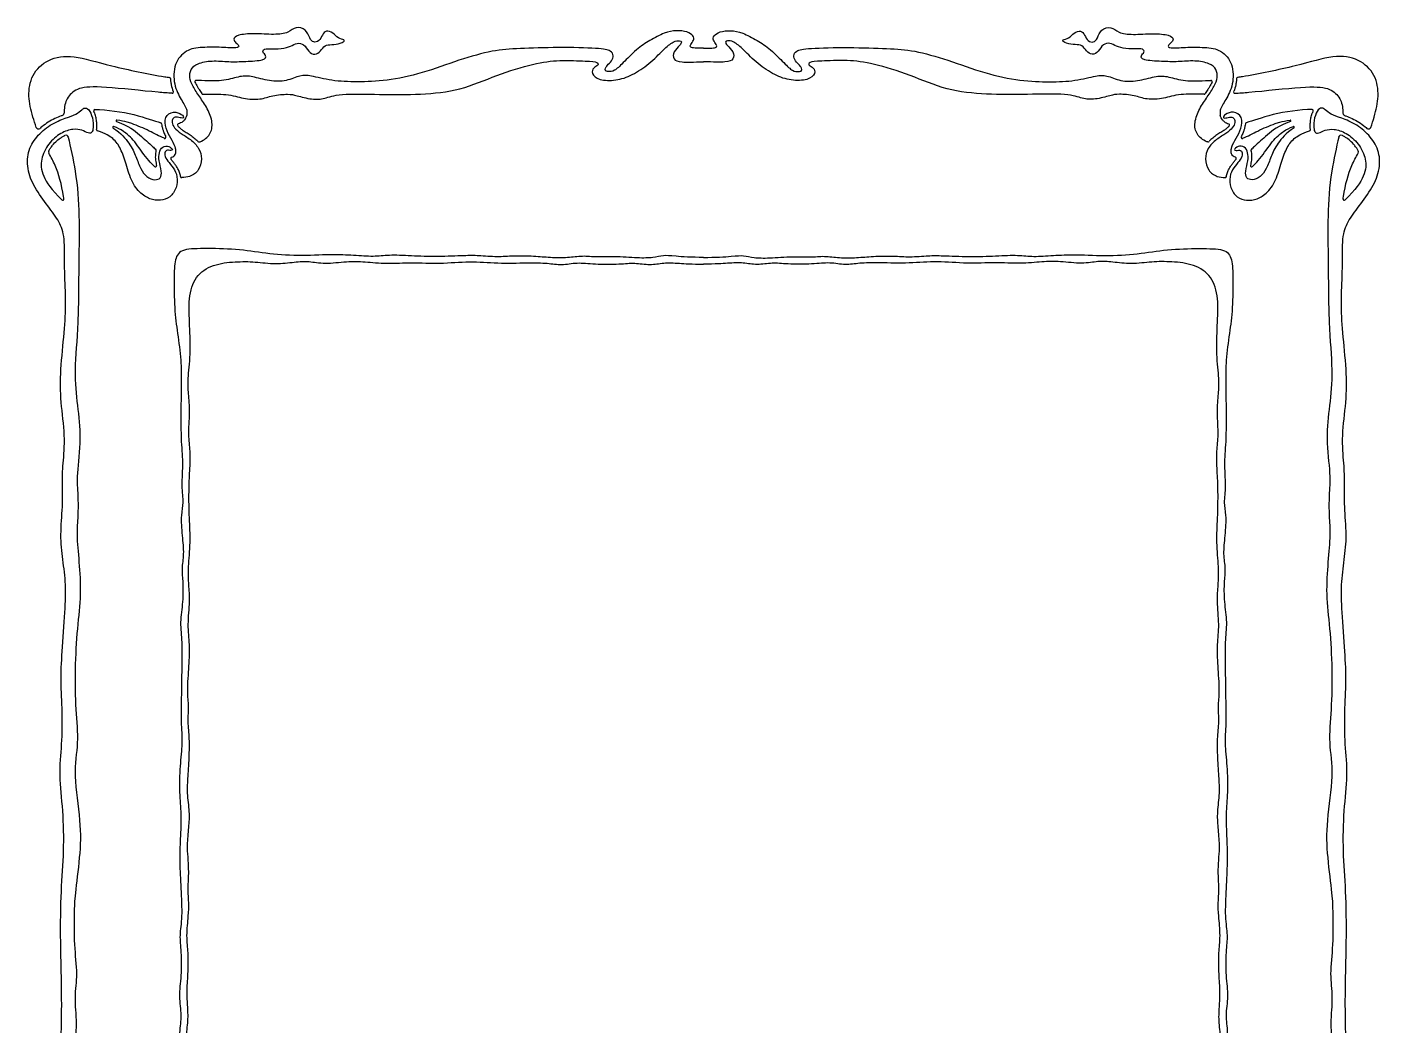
# Model space of a CAD drawing. Header units: millimetres. Extents: x -116 to 115, y -94 to 73.
# Drawn here: x -115.8 to -3.1, y -9.8 to 73.4 of the extents above; entities that cross this region are included whole.
import ezdxf

# ---------------------------------------------------------------- set-up
doc = ezdxf.new("R2010")
doc.units = ezdxf.units.MM
doc.header["$MEASUREMENT"] = 0
doc.layers.add('Layer 03', color=5, linetype='Continuous')

msp = doc.modelspace()

# ---------------------------------------------------------------- linework, layer by layer
at = {"layer": 'Layer 03'}
for centre, radius, start, end in [((-103.98, 69.13), 0.1, 4.0674, 81.5325), ((-101.74, 68.89), 0.1, 86.3632, 204.2447), ((-17.16, 68.89), 0.1, 335.7553, 93.6368), ((-14.92, 69.13), 0.1, 98.4675, 175.9326), ((-103.73, 68.01), 0.1, 266.4212, 21.1071), ((-101.18, 67.94), 0.1, 213.9387, 270.2793), ((-17.72, 67.94), 0.1, 269.7207, 326.0613), ((-15.17, 68.01), 0.1, 158.8929, 273.5788), ((-110.17, 66.45), 0.1, 90.9536, 205.8335), ((-8.73, 66.45), 0.1, 334.1665, 89.0464), ((-112.94, 66.26), 0.2, 290.9436, 1.6281), ((-108.35, 65.61), 0.06, 84.3022, 251.331), ((-104.71, 65.36), 0.1, 5.5643, 74.6045), ((-14.19, 65.36), 0.1, 105.3955, 174.4357), ((-10.55, 65.61), 0.06, 288.669, 95.6978), ((-5.96, 66.26), 0.2, 178.3719, 249.0564), ((-114.87, 65.14), 0.2, 199.6355, 311.8133), ((-112.58, 64.22), 0.2, 12.4541, 114.8118), ((-109.93, 64.87), 0.1, 171.755, 252.1322), ((-108.63, 65.09), 0.06, 70.9854, 236.8707), ((-104.35, 64.25), 0.1, 247.9866, 27.4164), ((-103.2, 65.28), 0.1, 105.0785, 219.6045), ((-15.7, 65.28), 0.1, 320.3955, 74.9215), ((-14.55, 64.25), 0.1, 152.5836, 292.0134), ((-10.27, 65.09), 0.06, 303.1293, 109.0146), ((-8.97, 64.87), 0.1, 287.8678, 8.245), ((-6.32, 64.22), 0.2, 65.1882, 167.5459), ((-4.03, 65.14), 0.2, 228.1867, 340.3645), ((-105.16, 63.14), 0.1, 343.4651, 45.3735), ((-101.51, 63.95), 0.1, 222.3772, 287.7842), ((-17.39, 63.95), 0.1, 252.2158, 317.6228), ((-13.74, 63.14), 0.1, 134.6265, 196.5349), ((-113.84, 63.02), 0.2, 150.8808, 209.5436), ((-103.75, 62.49), 0.1, 105.5639, 216.9758), ((-15.15, 62.49), 0.1, 323.0242, 74.4361), ((-5.06, 63.02), 0.2, 330.4564, 29.1192), ((-105.13, 61.88), 0.1, 228.1795, 12.3378), ((-102.93, 60.98), 0.1, 188.7631, 269.0998), ((-15.97, 60.98), 0.1, 270.9002, 351.2369), ((-13.76, 61.88), 0.1, 167.6622, 311.8205), ((-112.85, 59.09), 0.1, 226.3331, 7.8977), ((-6.05, 59.09), 0.1, 172.1023, 313.6669)]:
    msp.add_arc(centre, radius, start, end, dxfattribs=at)
for points, knots in [([(-101.47, 63.86), (-101.45, 63.86), (-101.08, 63.99), (-100.51, 64.45), (-100.3, 65.45), (-100.77, 66.66), (-101.45, 67.62), (-102.04, 68.52), (-102.33, 69.24), (-102.21, 69.92), (-101.68, 70.42), (-100.42, 70.67), (-98.99, 70.52), (-97.67, 70.56), (-95.95, 70.66), (-95.87, 71.05), (-96.23, 71.33), (-96.12, 71.65), (-95.44, 71.62), (-94.33, 71.63), (-93.72, 71.91), (-93.18, 72.17), (-92.62, 71.9), (-92.29, 71.23), (-91.67, 71.09), (-91.28, 71.58), (-90.91, 72), (-90.28, 71.93), (-89.47, 72.14), (-89.29, 72.39), (-89.92, 72.45), (-90.3, 72.99), (-90.93, 73.18), (-91.21, 72.79), (-91.49, 72.24), (-91.96, 72.12), (-92.28, 72.46), (-92.55, 73.26), (-93.45, 73.52), (-93.99, 72.94), (-95.18, 72.77), (-96.95, 72.92), (-98.35, 72.79), (-98.69, 72.4), (-98.41, 72.12), (-98.14, 71.9), (-98.21, 71.63), (-99.57, 71.76), (-101.27, 71.76), (-102.59, 71.58), (-103.62, 70.4), (-103.63, 68.61), (-102.97, 67.32), (-102.48, 66.64), (-102.49, 66.21), (-102.52, 66.07)], [-57.320762, -57.320762, -57.320762, -57.320762, -57.246341, -56.224085, -55.201829, -54.179573, -53.157316, -52.13506, -51.112804, -50.090548, -49.068292, -48.046036, -47.02378, -46.001524, -44.979268, -43.957012, -42.934756, -41.912499, -40.890243, -39.867987, -38.845731, -37.823475, -36.801219, -35.778963, -34.756707, -33.734451, -32.712195, -31.689939, -30.667683, -29.645426, -28.62317, -27.600914, -26.578658, -25.556402, -24.534146, -23.51189, -22.489634, -21.467378, -20.445122, -19.422866, -18.40061, -17.378353, -16.356097, -15.333841, -14.311585, -13.289329, -12.267073, -11.244817, -10.222561, -9.200305, -8.178049, -7.155793, -6.133537, -5.11128, -4.599251, -4.599251, -4.599251, -4.599251]), ([(-17.42, 63.86), (-17.45, 63.86), (-17.82, 63.99), (-18.39, 64.45), (-18.6, 65.45), (-18.12, 66.66), (-17.45, 67.62), (-16.86, 68.52), (-16.57, 69.24), (-16.68, 69.92), (-17.22, 70.42), (-18.48, 70.67), (-19.91, 70.52), (-21.22, 70.56), (-22.95, 70.66), (-23.03, 71.05), (-22.67, 71.33), (-22.78, 71.65), (-23.46, 71.62), (-24.56, 71.63), (-25.18, 71.91), (-25.72, 72.17), (-26.28, 71.9), (-26.61, 71.23), (-27.23, 71.09), (-27.62, 71.58), (-27.99, 72), (-28.62, 71.93), (-29.43, 72.14), (-29.61, 72.39), (-28.98, 72.45), (-28.6, 72.99), (-27.97, 73.18), (-27.69, 72.79), (-27.41, 72.24), (-26.94, 72.12), (-26.61, 72.46), (-26.35, 73.26), (-25.45, 73.52), (-24.91, 72.94), (-23.72, 72.77), (-21.95, 72.92), (-20.55, 72.79), (-20.21, 72.4), (-20.49, 72.12), (-20.76, 71.9), (-20.69, 71.63), (-19.33, 71.76), (-17.63, 71.76), (-16.3, 71.58), (-15.28, 70.4), (-15.27, 68.61), (-15.93, 67.32), (-16.41, 66.64), (-16.41, 66.21), (-16.38, 66.07)], [-57.320762, -57.320762, -57.320762, -57.320762, -57.246341, -56.224085, -55.201829, -54.179573, -53.157316, -52.13506, -51.112804, -50.090548, -49.068292, -48.046036, -47.02378, -46.001524, -44.979268, -43.957012, -42.934756, -41.912499, -40.890243, -39.867987, -38.845731, -37.823475, -36.801219, -35.778963, -34.756707, -33.734451, -32.712195, -31.689939, -30.667683, -29.645426, -28.62317, -27.600914, -26.578658, -25.556402, -24.534146, -23.51189, -22.489634, -21.467378, -20.445122, -19.422866, -18.40061, -17.378353, -16.356097, -15.333841, -14.311585, -13.289329, -12.267073, -11.244817, -10.222561, -9.200305, -8.178049, -7.155793, -6.133537, -5.11128, -4.599251, -4.599251, -4.599251, -4.599251]), ([(-59.45, 71.67), (-59.9, 71.67), (-60.35, 71.68), (-60.59, 71.78), (-60.55, 71.95), (-60.23, 72.35), (-60.25, 72.69), (-60.76, 73.07), (-61.73, 73.17), (-62.65, 73), (-63.96, 72.32), (-65.02, 71.62), (-66.23, 70.36), (-66.89, 69.73), (-67.43, 69.7), (-67.65, 69.78), (-67.63, 70), (-67.51, 70.22), (-67.08, 70.61), (-66.92, 71.05), (-67.12, 71.47), (-68.01, 71.68), (-71.57, 71.75), (-74.94, 71.65), (-76.93, 71.52), (-79.78, 70.73), (-82.91, 69.54), (-85.92, 68.92), (-88.33, 68.84), (-90.46, 68.93), (-92.3, 69.41), (-92.99, 69.45), (-94.21, 68.9), (-95.61, 68.89), (-97.11, 69.36), (-98.03, 69.38), (-99.34, 68.92), (-100.63, 68.93), (-101.58, 68.98), (-101.74, 68.99)], [0, 0, 0, 0, 1.612837, 3.225674, 4.83851, 6.451347, 8.064184, 9.677021, 11.289857, 12.902694, 14.515531, 16.128368, 17.741205, 19.354041, 20.966878, 22.579715, 24.192552, 25.805388, 27.418225, 29.031062, 30.643899, 32.256736, 33.869572, 35.482409, 37.095246, 38.708083, 40.320919, 41.933756, 43.546593, 45.15943, 46.772267, 48.385103, 49.99794, 51.610777, 53.223614, 54.83645, 56.449287, 58.062124, 58.354376, 58.354376, 58.354376, 58.354376]), ([(-101.18, 67.84), (-100.44, 67.84), (-98.96, 67.87), (-97.85, 67.45), (-96.32, 67.36), (-95.43, 67.75), (-93.96, 67.87), (-93.46, 67.75), (-92.05, 67.36), (-91.02, 67.44), (-89.96, 67.9), (-86.42, 67.81), (-83.01, 67.78), (-79.69, 68.14), (-76.7, 69.44), (-73.49, 70.45), (-71.49, 70.69), (-69.04, 70.6), (-68.21, 70.51), (-68.19, 70.25), (-68.63, 70.06), (-68.83, 69.59), (-68.2, 68.98), (-66.75, 68.94), (-65.4, 69.39), (-63.95, 70.35), (-62.75, 71.59), (-61.94, 72.28), (-61.37, 72.32), (-61.25, 72.18), (-61.37, 71.94), (-61.99, 71.37), (-61.99, 70.72), (-61.43, 70.46), (-60.29, 70.53), (-59.45, 70.53)], [-54.578763, -54.578763, -54.578763, -54.578763, -53.202213, -51.539644, -49.877075, -48.214506, -46.551937, -44.889367, -43.226798, -41.564229, -39.90166, -38.239091, -36.576522, -34.913952, -33.251383, -31.588814, -29.926245, -28.263676, -26.601107, -24.938537, -23.275968, -21.613399, -19.95083, -18.288261, -16.625692, -14.963122, -13.300553, -11.637984, -9.975415, -8.312846, -6.650277, -4.987707, -3.325138, -1.662569, 0, 0, 0, 0]), ([(-59.45, 71.67), (-59, 71.67), (-58.55, 71.68), (-58.31, 71.78), (-58.35, 71.95), (-58.67, 72.35), (-58.65, 72.69), (-58.14, 73.07), (-57.17, 73.17), (-56.25, 73), (-54.94, 72.32), (-53.88, 71.62), (-52.67, 70.36), (-52.01, 69.73), (-51.47, 69.7), (-51.25, 69.78), (-51.27, 70), (-51.39, 70.22), (-51.82, 70.61), (-51.98, 71.05), (-51.78, 71.47), (-50.89, 71.68), (-47.33, 71.75), (-43.96, 71.65), (-41.97, 71.52), (-39.12, 70.73), (-35.99, 69.54), (-32.97, 68.92), (-30.57, 68.84), (-28.44, 68.93), (-26.6, 69.41), (-25.91, 69.45), (-24.69, 68.9), (-23.29, 68.89), (-21.79, 69.36), (-20.86, 69.38), (-19.56, 68.92), (-18.27, 68.93), (-17.31, 68.98), (-17.16, 68.99)], [0, 0, 0, 0, 1.612837, 3.225674, 4.83851, 6.451347, 8.064184, 9.677021, 11.289857, 12.902694, 14.515531, 16.128368, 17.741205, 19.354041, 20.966878, 22.579715, 24.192552, 25.805388, 27.418225, 29.031062, 30.643899, 32.256736, 33.869572, 35.482409, 37.095246, 38.708083, 40.320919, 41.933756, 43.546593, 45.15943, 46.772267, 48.385103, 49.99794, 51.610777, 53.223614, 54.83645, 56.449287, 58.062124, 58.354376, 58.354376, 58.354376, 58.354376]), ([(-17.72, 67.84), (-18.46, 67.84), (-19.94, 67.87), (-21.05, 67.45), (-22.58, 67.36), (-23.47, 67.75), (-24.94, 67.87), (-25.44, 67.75), (-26.85, 67.36), (-27.88, 67.44), (-28.94, 67.9), (-32.48, 67.81), (-35.88, 67.78), (-39.21, 68.14), (-42.2, 69.44), (-45.4, 70.45), (-47.41, 70.69), (-49.86, 70.6), (-50.69, 70.51), (-50.71, 70.25), (-50.27, 70.06), (-50.07, 69.59), (-50.7, 68.98), (-52.15, 68.94), (-53.5, 69.39), (-54.95, 70.35), (-56.14, 71.59), (-56.96, 72.28), (-57.52, 72.32), (-57.65, 72.18), (-57.53, 71.94), (-56.91, 71.37), (-56.9, 70.72), (-57.47, 70.46), (-58.61, 70.53), (-59.45, 70.53)], [-54.578763, -54.578763, -54.578763, -54.578763, -53.202213, -51.539644, -49.877075, -48.214506, -46.551937, -44.889367, -43.226798, -41.564229, -39.90166, -38.239091, -36.576522, -34.913952, -33.251383, -31.588814, -29.926245, -28.263676, -26.601107, -24.938537, -23.275968, -21.613399, -19.95083, -18.288261, -16.625692, -14.963122, -13.300553, -11.637984, -9.975415, -8.312846, -6.650277, -4.987707, -3.325138, -1.662569, 0, 0, 0, 0]), ([(-115.06, 65.07), (-115.16, 65.37), (-115.46, 66.31), (-115.77, 67.64), (-115.51, 69.47), (-114.13, 70.82), (-112.03, 71.15), (-109.13, 70.22), (-105.52, 69.47), (-104.09, 69.25), (-103.97, 69.23)], [-70.062504, -70.062504, -70.062504, -70.062504, -69.351982, -67.739145, -66.126308, -64.513471, -62.900634, -61.287798, -59.674961, -59.512285, -59.512285, -59.512285, -59.512285]), ([(-3.84, 65.07), (-3.73, 65.37), (-3.44, 66.31), (-3.12, 67.64), (-3.39, 69.47), (-4.77, 70.82), (-6.87, 71.15), (-9.77, 70.22), (-13.38, 69.47), (-14.8, 69.25), (-14.93, 69.23)], [-70.062504, -70.062504, -70.062504, -70.062504, -69.351982, -67.739145, -66.126308, -64.513471, -62.900634, -61.287798, -59.674961, -59.512285, -59.512285, -59.512285, -59.512285]), ([(-103.88, 69.14), (-103.88, 69.07), (-103.86, 68.9), (-103.8, 68.53), (-103.71, 68.24), (-103.64, 68.05), (-103.64, 68.05)], [-11.150979, -11.150979, -11.150979, -11.150979, -10.945426, -10.630234, -10.042905, -10.028863, -10.028863, -10.028863, -10.028863]), ([(-101.83, 68.85), (-101.81, 68.78), (-101.74, 68.65), (-101.62, 68.44), (-101.46, 68.19), (-101.34, 68), (-101.26, 67.89)], [46.003776, 46.003776, 46.003776, 46.003776, 46.221159, 46.445584, 46.720803, 47.126711, 47.126711, 47.126711, 47.126711]), ([(-17.06, 68.85), (-17.09, 68.78), (-17.16, 68.65), (-17.28, 68.44), (-17.44, 68.19), (-17.56, 68), (-17.64, 67.89)], [46.003776, 46.003776, 46.003776, 46.003776, 46.221159, 46.445584, 46.720803, 47.126711, 47.126711, 47.126711, 47.126711]), ([(-15.02, 69.14), (-15.02, 69.07), (-15.04, 68.9), (-15.1, 68.53), (-15.19, 68.24), (-15.26, 68.05), (-15.26, 68.05)], [-11.150979, -11.150979, -11.150979, -11.150979, -10.945426, -10.630234, -10.042905, -10.028863, -10.028863, -10.028863, -10.028863]), ([(-103.74, 67.91), (-104.1, 67.93), (-105.73, 68.06), (-109.78, 68.52), (-111.61, 68.41), (-112.5, 67.63), (-112.73, 66.83), (-112.74, 66.36), (-112.74, 66.26)], [56.009813, 56.009813, 56.009813, 56.009813, 56.527351, 58.189921, 59.85249, 61.515059, 63.177628, 63.576742, 63.576742, 63.576742, 63.576742]), ([(-15.16, 67.91), (-14.8, 67.93), (-13.17, 68.06), (-9.12, 68.52), (-7.29, 68.41), (-6.4, 67.63), (-6.17, 66.83), (-6.16, 66.36), (-6.16, 66.26)], [56.009813, 56.009813, 56.009813, 56.009813, 56.527351, 58.189921, 59.85249, 61.515059, 63.177628, 63.576742, 63.576742, 63.576742, 63.576742]), ([(-59.45, -79.5), (-60.71, -79.5), (-62.07, -79.36), (-64.17, -79.35), (-66.79, -79.87), (-71.15, -79.58), (-74.99, -79.28), (-80.73, -79.66), (-83.94, -79.4), (-87.7, -79.96), (-90.69, -79.76), (-94.52, -79.36), (-99.99, -79.76), (-103.69, -79.69), (-107.13, -79.77), (-108.47, -79.47), (-108.61, -78.81), (-107.53, -78.14), (-105.03, -77.69), (-103.11, -76.91), (-102.52, -76.16), (-102.69, -75.46), (-103.5, -75.42), (-104.55, -75.67), (-106.74, -76.88), (-108.56, -77.92), (-110.51, -78.42), (-112.67, -78.04), (-114.12, -76.51), (-114.56, -75.18), (-114.61, -74.58), (-114.59, -74.45), (-113.38, -73.79), (-112.98, -72.66), (-112.91, -71.42), (-112.77, -66.69), (-113.21, -62.86), (-113.28, -60.38), (-112.77, -56.73), (-112.9, -53.48), (-113.19, -48.94), (-113.02, -43.93), (-112.78, -40.36), (-113.02, -36.78), (-113.17, -34.17), (-113.02, -31.55), (-113.23, -28.53), (-113.17, -25.57), (-112.93, -22.54), (-112.66, -20.13), (-112.98, -17.49), (-113.21, -14.74), (-113.06, -13.15), (-112.88, -8.01), (-113.06, -2.69), (-113, 1.57), (-112.73, 4.68), (-112.8, 8.21), (-113.19, 11.09), (-112.9, 13.62), (-112.86, 16.37), (-113.05, 18.94), (-112.91, 21.13), (-112.65, 24.93), (-112.56, 26.93), (-112.85, 29.07), (-113.08, 31.05), (-112.83, 33.53), (-112.91, 35.42), (-112.84, 36.92), (-112.61, 39.33), (-113.05, 42.19), (-113.06, 44.79), (-112.7, 48.09), (-112.56, 50.52), (-112.73, 52.96), (-112.65, 55.77), (-113.01, 57.04), (-113.91, 58.3), (-115.12, 59.85), (-115.82, 61.43), (-115.82, 63.03), (-115.09, 64.31), (-113.92, 65.33), (-112.55, 65.88), (-111.71, 66.16), (-111.22, 66.56), (-111.05, 66.72), (-110.69, 66.65), (-110.33, 65.88), (-110.29, 64.96), (-110.41, 64.61), (-110.67, 64.55), (-111.25, 64.86), (-111.94, 64.97), (-113.02, 64.65), (-114.07, 63.76), (-114.73, 62.39), (-114.64, 61.18), (-113.8, 59.86), (-112.92, 59.02)], [-230.671198, -230.671198, -230.671198, -230.671198, -228.31741, -225.963623, -223.609835, -221.256047, -218.902259, -216.548472, -214.194684, -211.840896, -209.487108, -207.133321, -204.779533, -202.425745, -200.071957, -197.71817, -195.364382, -193.010594, -190.656807, -188.303019, -185.949231, -183.595443, -181.241656, -178.887868, -176.53408, -174.180292, -171.826505, -169.472717, -167.118929, -164.765141, -162.411354, -160.057566, -157.703778, -155.34999, -152.996203, -150.642415, -148.288627, -145.934839, -143.581052, -141.227264, -138.873476, -136.519688, -134.165901, -131.812113, -129.458325, -127.104537, -124.75075, -122.396962, -120.043174, -117.689387, -115.335599, -112.981811, -110.628023, -108.274236, -105.920448, -103.56666, -101.212872, -98.859085, -96.505297, -94.151509, -91.797721, -89.443934, -87.090146, -84.736358, -82.38257, -80.028783, -77.674995, -75.321207, -72.967419, -70.613632, -68.259844, -65.906056, -63.552268, -61.198481, -58.844693, -56.490905, -54.137118, -51.78333, -49.429542, -47.075754, -44.721967, -42.368179, -40.014391, -37.660603, -35.306816, -32.953028, -30.59924, -28.245452, -25.891665, -23.537877, -21.184089, -18.830301, -16.476514, -14.122726, -11.768938, -9.41515, -7.061363, -4.707575, -2.353787, -0.162965, -0.162965, -0.162965, -0.162965]), ([(-110.17, 66.55), (-109.16, 66.57), (-106.59, 66.15), (-105.23, 65.61), (-104.68, 65.46)], [0.052621, 0.052621, 0.052621, 0.052621, 1.022256, 2.039544, 2.039544, 2.039544, 2.039544]), ([(-59.45, -79.5), (-58.19, -79.5), (-56.83, -79.36), (-54.73, -79.35), (-52.11, -79.87), (-47.75, -79.58), (-43.91, -79.28), (-38.17, -79.66), (-34.96, -79.4), (-31.2, -79.96), (-28.21, -79.76), (-24.37, -79.36), (-18.91, -79.76), (-15.21, -79.69), (-11.77, -79.77), (-10.43, -79.47), (-10.29, -78.81), (-11.37, -78.14), (-13.87, -77.69), (-15.79, -76.91), (-16.38, -76.16), (-16.21, -75.46), (-15.4, -75.42), (-14.35, -75.67), (-12.16, -76.88), (-10.34, -77.92), (-8.39, -78.42), (-6.23, -78.04), (-4.78, -76.51), (-4.34, -75.18), (-4.29, -74.58), (-4.31, -74.45), (-5.52, -73.79), (-5.92, -72.66), (-5.99, -71.42), (-6.13, -66.69), (-5.69, -62.86), (-5.62, -60.38), (-6.13, -56.73), (-5.99, -53.48), (-5.71, -48.94), (-5.88, -43.93), (-6.12, -40.36), (-5.88, -36.78), (-5.73, -34.17), (-5.88, -31.55), (-5.67, -28.53), (-5.73, -25.57), (-5.97, -22.54), (-6.24, -20.13), (-5.92, -17.49), (-5.69, -14.74), (-5.84, -13.15), (-6.02, -8.01), (-5.84, -2.69), (-5.9, 1.57), (-6.17, 4.68), (-6.1, 8.21), (-5.71, 11.09), (-6, 13.62), (-6.04, 16.37), (-5.85, 18.94), (-5.99, 21.13), (-6.25, 24.93), (-6.33, 26.93), (-6.04, 29.07), (-5.81, 31.05), (-6.07, 33.53), (-5.99, 35.42), (-6.06, 36.92), (-6.29, 39.33), (-5.85, 42.19), (-5.84, 44.79), (-6.2, 48.09), (-6.34, 50.52), (-6.17, 52.96), (-6.25, 55.77), (-5.89, 57.04), (-4.99, 58.3), (-3.78, 59.85), (-3.07, 61.43), (-3.07, 63.03), (-3.81, 64.31), (-4.98, 65.33), (-6.34, 65.88), (-7.19, 66.16), (-7.68, 66.56), (-7.85, 66.72), (-8.21, 66.65), (-8.57, 65.88), (-8.61, 64.96), (-8.49, 64.61), (-8.23, 64.55), (-7.65, 64.86), (-6.95, 64.97), (-5.88, 64.65), (-4.83, 63.76), (-4.17, 62.39), (-4.26, 61.18), (-5.1, 59.86), (-5.98, 59.02)], [-230.671198, -230.671198, -230.671198, -230.671198, -228.31741, -225.963623, -223.609835, -221.256047, -218.902259, -216.548472, -214.194684, -211.840896, -209.487108, -207.133321, -204.779533, -202.425745, -200.071957, -197.71817, -195.364382, -193.010594, -190.656807, -188.303019, -185.949231, -183.595443, -181.241656, -178.887868, -176.53408, -174.180292, -171.826505, -169.472717, -167.118929, -164.765141, -162.411354, -160.057566, -157.703778, -155.34999, -152.996203, -150.642415, -148.288627, -145.934839, -143.581052, -141.227264, -138.873476, -136.519688, -134.165901, -131.812113, -129.458325, -127.104537, -124.75075, -122.396962, -120.043174, -117.689387, -115.335599, -112.981811, -110.628023, -108.274236, -105.920448, -103.56666, -101.212872, -98.859085, -96.505297, -94.151509, -91.797721, -89.443934, -87.090146, -84.736358, -82.38257, -80.028783, -77.674995, -75.321207, -72.967419, -70.613632, -68.259844, -65.906056, -63.552268, -61.198481, -58.844693, -56.490905, -54.137118, -51.78333, -49.429542, -47.075754, -44.721967, -42.368179, -40.014391, -37.660603, -35.306816, -32.953028, -30.59924, -28.245452, -25.891665, -23.537877, -21.184089, -18.830301, -16.476514, -14.122726, -11.768938, -9.41515, -7.061363, -4.707575, -2.353787, -0.162965, -0.162965, -0.162965, -0.162965]), ([(-8.73, 66.55), (-9.74, 66.57), (-12.31, 66.15), (-13.67, 65.61), (-14.22, 65.46)], [0.052621, 0.052621, 0.052621, 0.052621, 1.022256, 2.039544, 2.039544, 2.039544, 2.039544]), ([(-112.87, 66.07), (-112.9, 66.05), (-113.12, 65.97), (-113.53, 65.8), (-114.07, 65.51), (-114.47, 65.22), (-114.69, 65.04), (-114.74, 64.99)], [14.362558, 14.362558, 14.362558, 14.362558, 14.484917, 15.058593, 15.688044, 16.338521, 16.536365, 16.536365, 16.536365, 16.536365]), ([(-110.03, 64.89), (-110.03, 64.92), (-110.02, 65), (-110.01, 65.19), (-110.01, 65.49), (-110.07, 65.87), (-110.16, 66.18), (-110.23, 66.35), (-110.26, 66.41)], [9.702246, 9.702246, 9.702246, 9.702246, 9.793597, 9.944495, 10.294454, 10.685159, 11.079287, 11.25921, 11.25921, 11.25921, 11.25921]), ([(-108.37, 65.55), (-107.34, 65.2), (-106.3, 64.32), (-105.57, 63.69), (-105.18, 63.3), (-105.09, 63.21)], [0.125228, 0.125228, 0.125228, 0.125228, 0.968159, 1.936319, 2.237294, 2.237294, 2.237294, 2.237294]), ([(-104.38, 64.16), (-104.82, 64.34), (-105.69, 64.82), (-106.75, 65.27), (-107.34, 65.47), (-107.47, 65.5)], [59.422833, 59.422833, 59.422833, 59.422833, 60.313109, 61.335365, 61.600125, 61.600125, 61.600125, 61.600125]), ([(-103.48, 63.45), (-103.56, 63.67), (-103.87, 64.21), (-104.27, 64.95), (-104.41, 65.97), (-103.62, 66.47), (-102.86, 66.15), (-102.75, 65.85), (-102.91, 65.83), (-103.44, 65.97), (-103.71, 65.82), (-103.78, 65.49), (-103.58, 65.05), (-103.04, 64.56), (-102.2, 64.11), (-101.43, 63.33), (-101.22, 62.47), (-101.48, 61.44), (-102.16, 60.97), (-102.69, 60.88), (-102.93, 60.88)], [5.895813, 5.895813, 5.895813, 5.895813, 6.777116, 7.745275, 8.713434, 9.681594, 10.649753, 11.617912, 12.586072, 13.554231, 14.522391, 15.49055, 16.458709, 17.426869, 18.395028, 19.363187, 20.331347, 21.299506, 22.267666, 22.936623, 22.936623, 22.936623, 22.936623]), ([(-102.86, 65.54), (-102.79, 65.59), (-102.64, 65.73), (-102.55, 65.93), (-102.52, 66.07)], [3.7831889, 3.7831889, 3.7831889, 3.7831889, 4.0890243, 4.5992512, 4.5992512, 4.5992512, 4.5992512]), ([(-15.42, 63.45), (-15.34, 63.67), (-15.03, 64.21), (-14.63, 64.95), (-14.49, 65.97), (-15.28, 66.47), (-16.04, 66.15), (-16.15, 65.85), (-15.99, 65.83), (-15.46, 65.97), (-15.19, 65.82), (-15.12, 65.49), (-15.32, 65.05), (-15.86, 64.56), (-16.7, 64.11), (-17.47, 63.33), (-17.68, 62.47), (-17.42, 61.44), (-16.74, 60.97), (-16.21, 60.88), (-15.96, 60.88)], [5.895813, 5.895813, 5.895813, 5.895813, 6.777116, 7.745275, 8.713434, 9.681594, 10.649753, 11.617912, 12.586072, 13.554231, 14.522391, 15.49055, 16.458709, 17.426869, 18.395028, 19.363187, 20.331347, 21.299506, 22.267666, 22.936623, 22.936623, 22.936623, 22.936623]), ([(-16.04, 65.54), (-16.11, 65.59), (-16.25, 65.73), (-16.35, 65.93), (-16.38, 66.07)], [3.7831889, 3.7831889, 3.7831889, 3.7831889, 4.0890243, 4.5992512, 4.5992512, 4.5992512, 4.5992512]), ([(-14.52, 64.16), (-14.08, 64.34), (-13.21, 64.82), (-12.15, 65.27), (-11.56, 65.47), (-11.43, 65.5)], [59.422833, 59.422833, 59.422833, 59.422833, 60.313109, 61.335365, 61.600125, 61.600125, 61.600125, 61.600125]), ([(-10.53, 65.55), (-11.56, 65.2), (-12.6, 64.32), (-13.33, 63.69), (-13.72, 63.3), (-13.81, 63.21)], [0.125228, 0.125228, 0.125228, 0.125228, 0.968159, 1.936319, 2.237294, 2.237294, 2.237294, 2.237294]), ([(-8.87, 64.89), (-8.87, 64.92), (-8.88, 65), (-8.89, 65.19), (-8.88, 65.49), (-8.83, 65.87), (-8.74, 66.18), (-8.67, 66.35), (-8.64, 66.41)], [9.702246, 9.702246, 9.702246, 9.702246, 9.793597, 9.944495, 10.294454, 10.685159, 11.079287, 11.25921, 11.25921, 11.25921, 11.25921]), ([(-6.03, 66.07), (-6, 66.05), (-5.78, 65.97), (-5.37, 65.8), (-4.83, 65.51), (-4.42, 65.22), (-4.21, 65.04), (-4.16, 64.99)], [14.362558, 14.362558, 14.362558, 14.362558, 14.484917, 15.058593, 15.688044, 16.338521, 16.536365, 16.536365, 16.536365, 16.536365]), ([(-114.01, 63.12), (-113.97, 63.19), (-113.87, 63.35), (-113.66, 63.64), (-113.36, 63.96), (-113.02, 64.21), (-112.79, 64.34), (-112.69, 64.39), (-112.67, 64.4)], [4.751478, 4.751478, 4.751478, 4.751478, 4.9989, 5.321501, 5.826943, 6.301752, 6.578284, 6.637994, 6.637994, 6.637994, 6.637994]), ([(-108.67, 65.04), (-107.97, 64.58), (-107.19, 63.62), (-106.73, 62.64), (-106.38, 61.59), (-105.87, 60.9), (-105.13, 60.64), (-104.68, 60.81), (-104.58, 61.36), (-104.86, 62.34), (-104.84, 62.97), (-104.58, 63.51), (-103.95, 63.53), (-103.62, 63.17), (-103.8, 63.13), (-104.25, 63.21), (-104.41, 62.87), (-104.22, 62.41), (-103.75, 61.86), (-103.32, 61.2), (-103.26, 60.29), (-103.71, 59.35), (-104.49, 58.96), (-105.37, 58.99), (-106.23, 59.4), (-107.12, 60.42), (-107.56, 62.05), (-108.01, 63.34), (-108.6, 64.16), (-109.27, 64.55), (-109.96, 64.78)], [0.13176, 0.13176, 0.13176, 0.13176, 0.907222, 1.814444, 2.721666, 3.628888, 4.536111, 5.443333, 6.350555, 7.257777, 8.164999, 9.072221, 9.979443, 10.886666, 11.793888, 12.70111, 13.608332, 14.515554, 15.422776, 16.329999, 17.237221, 18.144443, 19.051665, 19.958887, 20.866109, 21.773331, 22.680554, 23.587776, 24.494998, 25.36803, 25.36803, 25.36803, 25.36803]), ([(-105.2, 61.8), (-105.36, 61.95), (-105.88, 62.49), (-106.77, 63.82), (-107.38, 64.46), (-107.77, 64.72), (-107.79, 64.74)], [24.748108, 24.748108, 24.748108, 24.748108, 25.172143, 26.140303, 27.108462, 27.183152, 27.183152, 27.183152, 27.183152]), ([(-104.61, 65.37), (-104.6, 65.3), (-104.58, 65.14), (-104.52, 64.9), (-104.41, 64.61), (-104.32, 64.42), (-104.26, 64.3)], [-8.707809, -8.707809, -8.707809, -8.707809, -8.499796, -8.225132, -7.965279, -7.571356, -7.571356, -7.571356, -7.571356]), ([(-103.28, 65.21), (-103.25, 65.19), (-103.18, 65.1), (-103.02, 64.96), (-102.78, 64.78), (-102.48, 64.6), (-102.14, 64.38), (-101.83, 64.14), (-101.65, 63.96), (-101.58, 63.88)], [13.593573, 13.593573, 13.593573, 13.593573, 13.692552, 13.941694, 14.218489, 14.588718, 14.993536, 15.440219, 15.758159, 15.758159, 15.758159, 15.758159]), ([(-15.62, 65.21), (-15.64, 65.19), (-15.72, 65.1), (-15.88, 64.96), (-16.12, 64.78), (-16.42, 64.6), (-16.76, 64.38), (-17.07, 64.14), (-17.25, 63.96), (-17.32, 63.88)], [13.593573, 13.593573, 13.593573, 13.593573, 13.692552, 13.941694, 14.218489, 14.588718, 14.993536, 15.440219, 15.758159, 15.758159, 15.758159, 15.758159]), ([(-10.23, 65.04), (-10.93, 64.58), (-11.71, 63.62), (-12.16, 62.64), (-12.52, 61.59), (-13.03, 60.9), (-13.77, 60.64), (-14.22, 60.81), (-14.32, 61.36), (-14.04, 62.34), (-14.06, 62.97), (-14.32, 63.51), (-14.95, 63.53), (-15.28, 63.17), (-15.1, 63.13), (-14.64, 63.21), (-14.49, 62.87), (-14.68, 62.41), (-15.15, 61.86), (-15.58, 61.2), (-15.64, 60.29), (-15.19, 59.35), (-14.41, 58.96), (-13.53, 58.99), (-12.66, 59.4), (-11.78, 60.42), (-11.34, 62.05), (-10.89, 63.34), (-10.3, 64.16), (-9.63, 64.55), (-8.94, 64.78)], [0.13176, 0.13176, 0.13176, 0.13176, 0.907222, 1.814444, 2.721666, 3.628888, 4.536111, 5.443333, 6.350555, 7.257777, 8.164999, 9.072221, 9.979443, 10.886666, 11.793888, 12.70111, 13.608332, 14.515554, 15.422776, 16.329999, 17.237221, 18.144443, 19.051665, 19.958887, 20.866109, 21.773331, 22.680554, 23.587776, 24.494998, 25.36803, 25.36803, 25.36803, 25.36803]), ([(-14.29, 65.37), (-14.3, 65.3), (-14.32, 65.14), (-14.38, 64.9), (-14.49, 64.61), (-14.58, 64.42), (-14.64, 64.3)], [-8.707809, -8.707809, -8.707809, -8.707809, -8.499796, -8.225132, -7.965279, -7.571356, -7.571356, -7.571356, -7.571356]), ([(-13.7, 61.8), (-13.54, 61.95), (-13.02, 62.49), (-12.13, 63.82), (-11.52, 64.46), (-11.13, 64.72), (-11.1, 64.74)], [24.748108, 24.748108, 24.748108, 24.748108, 25.172143, 26.140303, 27.108462, 27.183152, 27.183152, 27.183152, 27.183152]), ([(-4.89, 63.12), (-4.93, 63.19), (-5.02, 63.35), (-5.24, 63.64), (-5.54, 63.96), (-5.88, 64.21), (-6.11, 64.34), (-6.21, 64.39), (-6.23, 64.4)], [4.751478, 4.751478, 4.751478, 4.751478, 4.9989, 5.321501, 5.826943, 6.301752, 6.578284, 6.637994, 6.637994, 6.637994, 6.637994]), ([(-112.39, 64.26), (-112.21, 63.44), (-111.68, 61.08), (-111.44, 57.72), (-111.53, 53.99), (-111.53, 48.6), (-111.93, 44.69), (-111.63, 41.87), (-111.3, 39.2), (-111.72, 36), (-111.57, 34.42), (-111.57, 32.64), (-111.72, 31.23), (-111.49, 28.9), (-111.3, 26.15), (-111.66, 23.41), (-111.86, 19.89), (-111.79, 16.44), (-111.5, 13.72), (-112.03, 11.26), (-111.31, 7.1), (-111.41, 4.3), (-111.87, 0.89), (-111.89, -0.19), (-111.94, -3.1), (-111.6, -5.6), (-111.93, -7.35), (-111.65, -9.62), (-111.91, -11.97), (-111.97, -14.01), (-111.82, -16.47), (-111.52, -19.03), (-111.64, -21.22), (-112.06, -24.15), (-112.12, -27.53), (-111.81, -30.03), (-111.71, -31.54), (-112, -33.67), (-111.84, -36.12), (-111.61, -38.14), (-111.58, -40.29), (-112.04, -43.99), (-112.02, -46.85), (-111.91, -50.8), (-111.72, -53.89), (-111.75, -55.91), (-112.1, -59.89), (-112.01, -62.66), (-111.61, -65.68), (-111.69, -68.23), (-111.77, -69.68), (-111.51, -71.03), (-111.59, -71.68), (-111.96, -73.14), (-112.03, -74.6), (-111.4, -75.72), (-110.03, -76.4), (-108.22, -76.56), (-106.33, -75.95), (-105, -75.37), (-104.67, -75.21), (-104.7, -75.12), (-105.15, -75.21), (-106.9, -75.63), (-108.4, -75.86), (-109.68, -75.63), (-110.25, -74.8), (-110.23, -73.95), (-109.58, -73.2), (-109.35, -72.74), (-109.52, -72.44), (-109.85, -72.4), (-110.17, -72.43), (-110.21, -72.33), (-110.03, -72.14), (-109.44, -72.13), (-108.97, -72.44), (-108.83, -73), (-108.87, -73.74), (-108.2, -74.5), (-107.06, -74.69), (-105.54, -74.63), (-104.35, -74.41), (-104.36, -74.3), (-104.96, -74.24), (-106.66, -74.09), (-107.29, -73.9), (-107.56, -73.39), (-107.31, -72.88), (-106.75, -72.59), (-106.47, -72.35), (-106.56, -72.15), (-106.81, -72.05), (-107.16, -72.03), (-107.28, -71.88), (-106.73, -71.73), (-106.16, -71.99), (-106.05, -72.32), (-106.11, -72.93), (-105.75, -73.39), (-104.08, -73.86), (-103.33, -73.98), (-103.33, -73.86), (-103.58, -73.72), (-104.33, -73.39), (-105.1, -73.19), (-105.43, -72.55), (-104.86, -72.08), (-104.16, -72.09), (-103.69, -72.09), (-103.56, -71.88), (-103.71, -71.7), (-104.04, -71.67), (-104.17, -71.52), (-103.88, -71.43), (-103.33, -71.46), (-102.95, -71.79), (-103.15, -72.33), (-103.26, -72.81), (-102.97, -73.31), (-102.04, -73.8), (-100.98, -74.38), (-100.63, -75.36), (-100.93, -76.42), (-101.79, -77.08), (-103.08, -77.64), (-103.47, -78.13), (-103.25, -78.5), (-102.24, -78.66), (-100.38, -78.48), (-97.33, -78.58), (-95.15, -78.4), (-90.96, -78.65), (-87.46, -78.78), (-84.71, -78.37), (-82.98, -78.35), (-80.13, -78.55), (-77.45, -78.38), (-75.03, -78.26), (-72.03, -78.44), (-68.55, -78.69), (-65.14, -78.37), (-62.89, -78.17), (-60.62, -78.42), (-59.45, -78.42)], [65.208653, 65.208653, 65.208653, 65.208653, 66.502766, 68.165336, 69.827905, 71.490474, 73.153043, 74.815612, 76.478181, 78.140751, 79.80332, 81.465889, 83.128458, 84.791027, 86.453596, 88.116166, 89.778735, 91.441304, 93.103873, 94.766442, 96.429011, 98.09158, 99.75415, 101.416719, 103.079288, 104.741857, 106.404426, 108.066995, 109.729565, 111.392134, 113.054703, 114.717272, 116.379841, 118.04241, 119.70498, 121.367549, 123.030118, 124.692687, 126.355256, 128.017825, 129.680395, 131.342964, 133.005533, 134.668102, 136.330671, 137.99324, 139.65581, 141.318379, 142.980948, 144.643517, 146.306086, 147.968655, 149.631224, 151.293794, 152.956363, 154.618932, 156.281501, 157.94407, 159.606639, 161.269209, 162.931778, 164.594347, 166.256916, 167.919485, 169.582054, 171.244624, 172.907193, 174.569762, 176.232331, 177.8949, 179.557469, 181.220039, 182.882608, 184.545177, 186.207746, 187.870315, 189.532884, 191.195453, 192.858023, 194.520592, 196.183161, 197.84573, 199.508299, 201.170868, 202.833438, 204.496007, 206.158576, 207.821145, 209.483714, 211.146283, 212.808853, 214.471422, 216.133991, 217.79656, 219.459129, 221.121698, 222.784268, 224.446837, 226.109406, 227.771975, 229.434544, 231.097113, 232.759683, 234.422252, 236.084821, 237.74739, 239.409959, 241.072528, 242.735097, 244.397667, 246.060236, 247.722805, 249.385374, 251.047943, 252.710512, 254.373082, 256.035651, 257.69822, 259.360789, 261.023358, 262.685927, 264.348497, 266.011066, 267.673635, 269.336204, 270.998773, 272.661342, 274.323912, 275.986481, 277.64905, 279.311619, 280.974188, 282.636757, 284.299326, 285.961896, 287.624465, 289.287034, 290.949603, 292.612172, 294.274741, 295.937311, 297.59988, 299.262449, 300.925018, 300.925018, 300.925018, 300.925018]), ([(-103.42, 63.08), (-103.41, 63.17), (-103.43, 63.29), (-103.48, 63.42), (-103.48, 63.45)], [5.3577078, 5.3577078, 5.3577078, 5.3577078, 5.8089562, 5.8958135, 5.8958135, 5.8958135, 5.8958135]), ([(-6.51, 64.26), (-6.69, 63.44), (-7.22, 61.08), (-7.46, 57.72), (-7.37, 53.99), (-7.37, 48.6), (-6.97, 44.69), (-7.27, 41.87), (-7.6, 39.2), (-7.17, 36), (-7.33, 34.42), (-7.33, 32.64), (-7.18, 31.23), (-7.41, 28.9), (-7.6, 26.15), (-7.24, 23.41), (-7.04, 19.89), (-7.11, 16.44), (-7.4, 13.72), (-6.87, 11.26), (-7.59, 7.1), (-7.49, 4.3), (-7.03, 0.89), (-7.01, -0.19), (-6.96, -3.1), (-7.29, -5.6), (-6.97, -7.35), (-7.25, -9.62), (-6.98, -11.97), (-6.92, -14.01), (-7.08, -16.47), (-7.38, -19.03), (-7.26, -21.22), (-6.84, -24.15), (-6.78, -27.53), (-7.09, -30.03), (-7.18, -31.54), (-6.9, -33.67), (-7.06, -36.12), (-7.29, -38.14), (-7.32, -40.29), (-6.86, -43.99), (-6.88, -46.85), (-6.98, -50.8), (-7.18, -53.89), (-7.14, -55.91), (-6.8, -59.89), (-6.89, -62.66), (-7.29, -65.68), (-7.21, -68.23), (-7.13, -69.68), (-7.39, -71.03), (-7.31, -71.68), (-6.93, -73.14), (-6.87, -74.6), (-7.5, -75.72), (-8.87, -76.4), (-10.68, -76.56), (-12.57, -75.95), (-13.89, -75.37), (-14.23, -75.21), (-14.2, -75.12), (-13.75, -75.21), (-12, -75.63), (-10.5, -75.86), (-9.22, -75.63), (-8.64, -74.8), (-8.67, -73.95), (-9.32, -73.2), (-9.55, -72.74), (-9.38, -72.44), (-9.05, -72.4), (-8.72, -72.43), (-8.69, -72.33), (-8.87, -72.14), (-9.46, -72.13), (-9.93, -72.44), (-10.07, -73), (-10.03, -73.74), (-10.69, -74.5), (-11.84, -74.69), (-13.35, -74.63), (-14.55, -74.41), (-14.54, -74.3), (-13.94, -74.24), (-12.24, -74.09), (-11.6, -73.9), (-11.34, -73.39), (-11.59, -72.88), (-12.15, -72.59), (-12.43, -72.35), (-12.34, -72.15), (-12.09, -72.05), (-11.74, -72.03), (-11.62, -71.88), (-12.16, -71.73), (-12.74, -71.99), (-12.85, -72.32), (-12.79, -72.93), (-13.15, -73.39), (-14.81, -73.86), (-15.57, -73.98), (-15.57, -73.86), (-15.32, -73.72), (-14.56, -73.39), (-13.8, -73.19), (-13.47, -72.55), (-14.04, -72.08), (-14.74, -72.09), (-15.21, -72.09), (-15.34, -71.88), (-15.19, -71.7), (-14.86, -71.67), (-14.73, -71.52), (-15.01, -71.43), (-15.57, -71.46), (-15.95, -71.79), (-15.75, -72.33), (-15.64, -72.81), (-15.93, -73.31), (-16.86, -73.8), (-17.92, -74.38), (-18.27, -75.36), (-17.97, -76.42), (-17.11, -77.08), (-15.82, -77.64), (-15.43, -78.13), (-15.65, -78.5), (-16.66, -78.66), (-18.52, -78.48), (-21.57, -78.58), (-23.75, -78.4), (-27.94, -78.65), (-31.44, -78.78), (-34.19, -78.37), (-35.92, -78.35), (-38.77, -78.55), (-41.45, -78.38), (-43.87, -78.26), (-46.87, -78.44), (-50.35, -78.69), (-53.76, -78.37), (-56.01, -78.17), (-58.27, -78.42), (-59.45, -78.42)], [65.208653, 65.208653, 65.208653, 65.208653, 66.502766, 68.165336, 69.827905, 71.490474, 73.153043, 74.815612, 76.478181, 78.140751, 79.80332, 81.465889, 83.128458, 84.791027, 86.453596, 88.116166, 89.778735, 91.441304, 93.103873, 94.766442, 96.429011, 98.09158, 99.75415, 101.416719, 103.079288, 104.741857, 106.404426, 108.066995, 109.729565, 111.392134, 113.054703, 114.717272, 116.379841, 118.04241, 119.70498, 121.367549, 123.030118, 124.692687, 126.355256, 128.017825, 129.680395, 131.342964, 133.005533, 134.668102, 136.330671, 137.99324, 139.65581, 141.318379, 142.980948, 144.643517, 146.306086, 147.968655, 149.631224, 151.293794, 152.956363, 154.618932, 156.281501, 157.94407, 159.606639, 161.269209, 162.931778, 164.594347, 166.256916, 167.919485, 169.582054, 171.244624, 172.907193, 174.569762, 176.232331, 177.8949, 179.557469, 181.220039, 182.882608, 184.545177, 186.207746, 187.870315, 189.532884, 191.195453, 192.858023, 194.520592, 196.183161, 197.84573, 199.508299, 201.170868, 202.833438, 204.496007, 206.158576, 207.821145, 209.483714, 211.146283, 212.808853, 214.471422, 216.133991, 217.79656, 219.459129, 221.121698, 222.784268, 224.446837, 226.109406, 227.771975, 229.434544, 231.097113, 232.759683, 234.422252, 236.084821, 237.74739, 239.409959, 241.072528, 242.735097, 244.397667, 246.060236, 247.722805, 249.385374, 251.047943, 252.710512, 254.373082, 256.035651, 257.69822, 259.360789, 261.023358, 262.685927, 264.348497, 266.011066, 267.673635, 269.336204, 270.998773, 272.661342, 274.323912, 275.986481, 277.64905, 279.311619, 280.974188, 282.636757, 284.299326, 285.961896, 287.624465, 289.287034, 290.949603, 292.612172, 294.274741, 295.937311, 297.59988, 299.262449, 300.925018, 300.925018, 300.925018, 300.925018]), ([(-15.48, 63.08), (-15.48, 63.17), (-15.47, 63.29), (-15.42, 63.42), (-15.42, 63.45)], [5.3577078, 5.3577078, 5.3577078, 5.3577078, 5.8089562, 5.8958135, 5.8958135, 5.8958135, 5.8958135]), ([(-112.78, 59.3), (-112.94, 60.33), (-113.32, 61.65), (-113.83, 62.61), (-114.01, 62.92)], [-73.98208, -73.98208, -73.98208, -73.98208, -72.577655, -71.816459, -71.816459, -71.816459, -71.816459]), ([(-105.07, 63.11), (-105.08, 63.09), (-105.1, 62.99), (-105.13, 62.81), (-105.14, 62.58), (-105.12, 62.34), (-105.08, 62.11), (-105.05, 61.96), (-105.04, 61.9)], [-8.364417, -8.364417, -8.364417, -8.364417, -8.280842, -8.062447, -7.833115, -7.587669, -7.322091, -7.137247, -7.137247, -7.137247, -7.137247]), ([(-103.03, 60.97), (-103.05, 61.08), (-103.1, 61.31), (-103.24, 61.61), (-103.4, 61.86), (-103.57, 62.1), (-103.72, 62.28), (-103.8, 62.39), (-103.83, 62.43)], [-13.699827, -13.699827, -13.699827, -13.699827, -13.340852, -13.017338, -12.715118, -12.433593, -12.152037, -12.012387, -12.012387, -12.012387, -12.012387]), ([(-103.78, 62.58), (-103.63, 62.62), (-103.48, 62.75), (-103.42, 62.98), (-103.42, 63.08)], [4.000311, 4.000311, 4.000311, 4.000311, 4.840797, 5.357708, 5.357708, 5.357708, 5.357708]), ([(-15.87, 60.97), (-15.85, 61.08), (-15.79, 61.31), (-15.66, 61.61), (-15.5, 61.86), (-15.33, 62.1), (-15.18, 62.28), (-15.1, 62.39), (-15.07, 62.43)], [-13.699827, -13.699827, -13.699827, -13.699827, -13.340852, -13.017338, -12.715118, -12.433593, -12.152037, -12.012387, -12.012387, -12.012387, -12.012387]), ([(-15.12, 62.58), (-15.26, 62.62), (-15.42, 62.75), (-15.48, 62.98), (-15.48, 63.08)], [4.000311, 4.000311, 4.000311, 4.000311, 4.840797, 5.357708, 5.357708, 5.357708, 5.357708]), ([(-13.83, 63.11), (-13.82, 63.09), (-13.8, 62.99), (-13.77, 62.81), (-13.76, 62.58), (-13.78, 62.34), (-13.82, 62.11), (-13.85, 61.96), (-13.86, 61.9)], [-8.364417, -8.364417, -8.364417, -8.364417, -8.280842, -8.062447, -7.833115, -7.587669, -7.322091, -7.137247, -7.137247, -7.137247, -7.137247]), ([(-6.12, 59.3), (-5.96, 60.33), (-5.58, 61.65), (-5.07, 62.61), (-4.89, 62.92)], [-73.98208, -73.98208, -73.98208, -73.98208, -72.577655, -71.816459, -71.816459, -71.816459, -71.816459])]:
    msp.add_open_spline(points, degree=3, knots=knots, dxfattribs=at)
for points in [[(-107.47, 65.5), (-107.72, 65.58), (-108, 65.63), (-108.34, 65.67)], [(-102.86, 65.54), (-102.96, 65.47), (-103.08, 65.41), (-103.22, 65.37)], [(-16.04, 65.54), (-15.94, 65.47), (-15.82, 65.41), (-15.67, 65.37)], [(-11.43, 65.5), (-11.18, 65.58), (-10.9, 65.63), (-10.56, 65.67)], [(-107.79, 64.74), (-108.03, 64.9), (-108.29, 65.03), (-108.61, 65.14)], [(-11.1, 64.74), (-10.87, 64.9), (-10.61, 65.03), (-10.28, 65.14)], [(-112.75, 59.1), (-112.76, 59.17), (-112.77, 59.23), (-112.78, 59.3)], [(-6.15, 59.1), (-6.14, 59.17), (-6.13, 59.23), (-6.12, 59.3)], [(-59.45, 54.23), (-60.45, 54.23), (-62, 54.34), (-62.77, 54.42), (-63.63, 54.19), (-64.82, 54.16), (-66.98, 54.33), (-68.35, 54.23), (-69.54, 54.38), (-70.74, 54.18), (-72.25, 54.2), (-73.52, 54.33), (-75.35, 54.37), (-76.58, 54.24), (-78.3, 54.39), (-79.21, 54.39), (-81.63, 54.27), (-83.85, 54.36), (-85.74, 54.45), (-86.9, 54.27), (-88.59, 54.4), (-90.39, 54.49), (-93.29, 54.33), (-95.97, 54.55), (-98.36, 54.95), (-101.25, 54.98), (-103.1, 54.93), (-103.56, 54), (-103.58, 52.28), (-103.55, 49.65), (-103.24, 47.7), (-102.94, 45.27), (-102.99, 43.77), (-102.99, 42.35), (-103.03, 38.92), (-102.8, 37.21), (-103, 35.12), (-102.76, 33.7), (-103.03, 32.91), (-102.91, 30.97), (-102.73, 29.49), (-102.98, 28.24), (-102.82, 27.33), (-102.82, 25.51), (-103.11, 23.8), (-102.89, 22.18), (-102.94, 20.43), (-102.94, 18.44), (-103.01, 16.02), (-102.95, 14.8), (-102.87, 13.64), (-103.13, 11.58), (-103.13, 9.29), (-102.95, 7.69), (-103.08, 5.4), (-103.12, 3.88), (-103, 1.68), (-102.88, -0.85), (-103.15, -2.28), (-102.98, -3.55), (-102.95, -5.71), (-103.23, -7.36), (-102.9, -8.99), (-103.18, -10.29), (-103.02, -12.29), (-103.16, -13.97), (-103.05, -15.5), (-102.91, -16.49), (-103.2, -18.22), (-103.12, -19.66), (-103.05, -21.67), (-103.2, -23.73), (-103.24, -25.78), (-103.05, -26.86), (-103.2, -28.75), (-103.07, -31.24), (-103.22, -32.88), (-103.16, -35.83), (-103.09, -39.54), (-103.21, -41.01), (-103.19, -42.03), (-102.98, -42.8), (-103.08, -44.05), (-103.25, -45.46), (-103.09, -46.58), (-103.01, -48.59), (-103.18, -50.51), (-103.02, -52.68), (-103.05, -57.12), (-103.28, -59.21), (-103.79, -62.06), (-103.61, -64.88), (-103.61, -66.11), (-102.37, -66.63), (-99.89, -66.5), (-98.13, -66.33), (-95.31, -65.8), (-92.36, -65.71), (-90.56, -65.84), (-88.96, -65.62), (-87.38, -65.84), (-85.07, -65.71), (-84.26, -65.52), (-81.98, -65.72), (-78.74, -65.53), (-76.38, -65.72), (-73.86, -65.5), (-71.96, -65.73), (-70.53, -65.6), (-69.67, -65.39), (-66.05, -65.59), (-64.8, -65.43), (-63.83, -65.48), (-62.46, -65.66), (-60.6, -65.43), (-59.45, -65.43)], [(-59.45, 54.23), (-58.45, 54.23), (-56.89, 54.34), (-56.13, 54.42), (-55.27, 54.19), (-54.07, 54.16), (-51.92, 54.33), (-50.55, 54.23), (-49.36, 54.38), (-48.16, 54.18), (-46.65, 54.2), (-45.38, 54.33), (-43.55, 54.37), (-42.32, 54.24), (-40.6, 54.39), (-39.69, 54.39), (-37.26, 54.27), (-35.05, 54.36), (-33.15, 54.45), (-32, 54.27), (-30.31, 54.4), (-28.51, 54.49), (-25.61, 54.33), (-22.93, 54.55), (-20.54, 54.95), (-17.65, 54.98), (-15.8, 54.93), (-15.34, 54), (-15.32, 52.28), (-15.35, 49.65), (-15.66, 47.7), (-15.96, 45.27), (-15.91, 43.77), (-15.91, 42.35), (-15.87, 38.92), (-16.1, 37.21), (-15.9, 35.12), (-16.13, 33.7), (-15.87, 32.91), (-15.99, 30.97), (-16.17, 29.49), (-15.92, 28.24), (-16.08, 27.33), (-16.08, 25.51), (-15.79, 23.8), (-16.01, 22.18), (-15.96, 20.43), (-15.96, 18.44), (-15.89, 16.02), (-15.94, 14.8), (-16.03, 13.64), (-15.77, 11.58), (-15.77, 9.29), (-15.94, 7.69), (-15.82, 5.4), (-15.78, 3.88), (-15.9, 1.68), (-16.02, -0.85), (-15.74, -2.28), (-15.92, -3.55), (-15.95, -5.71), (-15.67, -7.36), (-16, -8.99), (-15.72, -10.29), (-15.88, -12.29), (-15.74, -13.97), (-15.85, -15.5), (-15.99, -16.49), (-15.7, -18.22), (-15.77, -19.66), (-15.85, -21.67), (-15.7, -23.73), (-15.66, -25.78), (-15.85, -26.86), (-15.7, -28.75), (-15.83, -31.24), (-15.68, -32.88), (-15.74, -35.83), (-15.81, -39.54), (-15.69, -41.01), (-15.71, -42.03), (-15.92, -42.8), (-15.82, -44.05), (-15.65, -45.46), (-15.81, -46.58), (-15.89, -48.59), (-15.71, -50.51), (-15.88, -52.68), (-15.85, -57.12), (-15.62, -59.21), (-15.11, -62.06), (-15.29, -64.88), (-15.29, -66.11), (-16.53, -66.63), (-19.01, -66.5), (-20.77, -66.33), (-23.59, -65.8), (-26.54, -65.71), (-28.34, -65.84), (-29.94, -65.62), (-31.51, -65.84), (-33.83, -65.71), (-34.63, -65.52), (-36.92, -65.72), (-40.16, -65.53), (-42.52, -65.72), (-45.04, -65.5), (-46.94, -65.73), (-48.37, -65.6), (-49.23, -65.39), (-52.85, -65.59), (-54.1, -65.43), (-55.07, -65.48), (-56.44, -65.66), (-58.3, -65.43), (-59.45, -65.43)], [(-59.45, -65.01), (-59.9, -65.01), (-61.32, -64.97), (-62.78, -65.11), (-64.11, -65.08), (-66.15, -64.97), (-67.83, -65.12), (-69.16, -65.04), (-70.09, -64.95), (-71.34, -65.18), (-72.92, -65.16), (-74.23, -64.97), (-75.14, -65.1), (-76.38, -65.16), (-78.23, -65.08), (-80.04, -65.06), (-82.11, -65.19), (-83.22, -65.24), (-84.5, -65.09), (-86.08, -65.18), (-87.4, -65.33), (-89.04, -65.09), (-90.57, -65.23), (-92.8, -65.31), (-94.9, -65.12), (-96.59, -65.2), (-99.05, -65.33), (-100.65, -65.12), (-101.86, -64.14), (-102.36, -62.89), (-102.48, -61.59), (-102.47, -59.22), (-102.35, -57.93), (-102.59, -57.04), (-102.59, -55.53), (-102.36, -54.48), (-102.54, -53.59), (-102.34, -51.42), (-102.62, -49.76), (-102.53, -48.65), (-102.43, -47.77), (-102.58, -47.03), (-102.61, -44.93), (-102.5, -43.2), (-102.51, -41.79), (-102.65, -40.86), (-102.52, -39.53), (-102.67, -36), (-102.48, -34.64), (-102.6, -31.78), (-102.57, -30.77), (-102.45, -29.12), (-102.65, -27.88), (-102.63, -26.85), (-102.53, -25.62), (-102.5, -23.23), (-102.63, -22.07), (-102.45, -21.04), (-102.58, -18.61), (-102.53, -17.25), (-102.43, -16.29), (-102.49, -14.98), (-102.59, -13.99), (-102.39, -12.3), (-102.58, -10.65), (-102.36, -9.21), (-102.47, -7.91), (-102.5, -6.73), (-102.38, -5.05), (-102.38, -3.76), (-102.56, -2.38), (-102.36, -0.53), (-102.32, 0.37), (-102.44, 1.5), (-102.32, 2.83), (-102.41, 4.37), (-102.49, 5.12), (-102.33, 6.8), (-102.25, 7.94), (-102.5, 9.66), (-102.41, 10.86), (-102.29, 12.85), (-102.28, 14.27), (-102.45, 15.77), (-102.31, 16.8), (-102.5, 17.98), (-102.31, 20.27), (-102.25, 21.98), (-102.47, 23.56), (-102.21, 25.68), (-102.36, 26.9), (-102.41, 28.33), (-102.18, 30.51), (-102.31, 32.46), (-102.35, 34.8), (-102.26, 36.43), (-102.19, 38.17), (-102.41, 39.34), (-102.23, 41.32), (-102.37, 42.97), (-102.46, 43.96), (-102.17, 46.13), (-102.27, 48.56), (-102.39, 50.86), (-101.87, 52.68), (-100.36, 53.69), (-98.44, 53.89), (-96.83, 53.89), (-95.11, 53.64), (-93.48, 53.86), (-92.34, 53.94), (-91.08, 53.66), (-89.1, 53.92), (-87.73, 53.88), (-85.85, 53.69), (-83.76, 53.83), (-81.45, 53.69), (-78.9, 53.94), (-76.67, 53.72), (-74.03, 53.79), (-72.4, 53.77), (-71.3, 53.56), (-69.98, 53.84), (-68.61, 53.66), (-66.3, 53.66), (-65.23, 53.81), (-63.88, 53.56), (-62.79, 53.81), (-61.51, 53.76), (-60.46, 53.67), (-59.45, 53.67)], [(-59.45, -65.01), (-59, -65.01), (-57.58, -64.97), (-56.12, -65.11), (-54.78, -65.08), (-52.74, -64.97), (-51.07, -65.12), (-49.74, -65.04), (-48.81, -64.95), (-47.56, -65.18), (-45.98, -65.16), (-44.67, -64.97), (-43.75, -65.1), (-42.52, -65.16), (-40.66, -65.08), (-38.85, -65.06), (-36.79, -65.19), (-35.68, -65.24), (-34.39, -65.09), (-32.82, -65.18), (-31.5, -65.33), (-29.86, -65.09), (-28.33, -65.23), (-26.1, -65.31), (-24, -65.12), (-22.31, -65.2), (-19.84, -65.33), (-18.25, -65.12), (-17.04, -64.14), (-16.54, -62.89), (-16.42, -61.59), (-16.43, -59.22), (-16.55, -57.93), (-16.31, -57.04), (-16.31, -55.53), (-16.54, -54.48), (-16.36, -53.59), (-16.56, -51.42), (-16.28, -49.76), (-16.37, -48.65), (-16.47, -47.77), (-16.32, -47.03), (-16.29, -44.93), (-16.4, -43.2), (-16.39, -41.79), (-16.25, -40.86), (-16.38, -39.53), (-16.23, -36), (-16.42, -34.64), (-16.3, -31.78), (-16.33, -30.77), (-16.45, -29.12), (-16.25, -27.88), (-16.26, -26.85), (-16.37, -25.62), (-16.4, -23.23), (-16.27, -22.07), (-16.44, -21.04), (-16.32, -18.61), (-16.37, -17.25), (-16.47, -16.29), (-16.41, -14.98), (-16.31, -13.99), (-16.51, -12.3), (-16.32, -10.65), (-16.54, -9.21), (-16.42, -7.91), (-16.4, -6.73), (-16.52, -5.05), (-16.52, -3.76), (-16.34, -2.38), (-16.53, -0.53), (-16.58, 0.37), (-16.46, 1.5), (-16.58, 2.83), (-16.49, 4.37), (-16.41, 5.12), (-16.57, 6.8), (-16.64, 7.94), (-16.4, 9.66), (-16.49, 10.86), (-16.61, 12.85), (-16.62, 14.27), (-16.45, 15.77), (-16.59, 16.8), (-16.4, 17.98), (-16.59, 20.27), (-16.65, 21.98), (-16.43, 23.56), (-16.69, 25.68), (-16.54, 26.9), (-16.49, 28.33), (-16.72, 30.51), (-16.59, 32.46), (-16.55, 34.8), (-16.64, 36.43), (-16.71, 38.17), (-16.49, 39.34), (-16.67, 41.32), (-16.53, 42.97), (-16.44, 43.96), (-16.73, 46.13), (-16.63, 48.56), (-16.51, 50.86), (-17.03, 52.68), (-18.54, 53.69), (-20.46, 53.89), (-22.07, 53.89), (-23.79, 53.64), (-25.41, 53.86), (-26.55, 53.94), (-27.82, 53.66), (-29.8, 53.92), (-31.17, 53.88), (-33.05, 53.69), (-35.13, 53.83), (-37.45, 53.69), (-40, 53.94), (-42.23, 53.72), (-44.87, 53.79), (-46.5, 53.77), (-47.6, 53.56), (-48.92, 53.84), (-50.29, 53.66), (-52.6, 53.66), (-53.67, 53.81), (-55.02, 53.56), (-56.11, 53.81), (-57.39, 53.76), (-58.43, 53.67), (-59.45, 53.67)]]:
    msp.add_open_spline(points, degree=3, dxfattribs=at)

doc.saveas('drawing.dxf')
